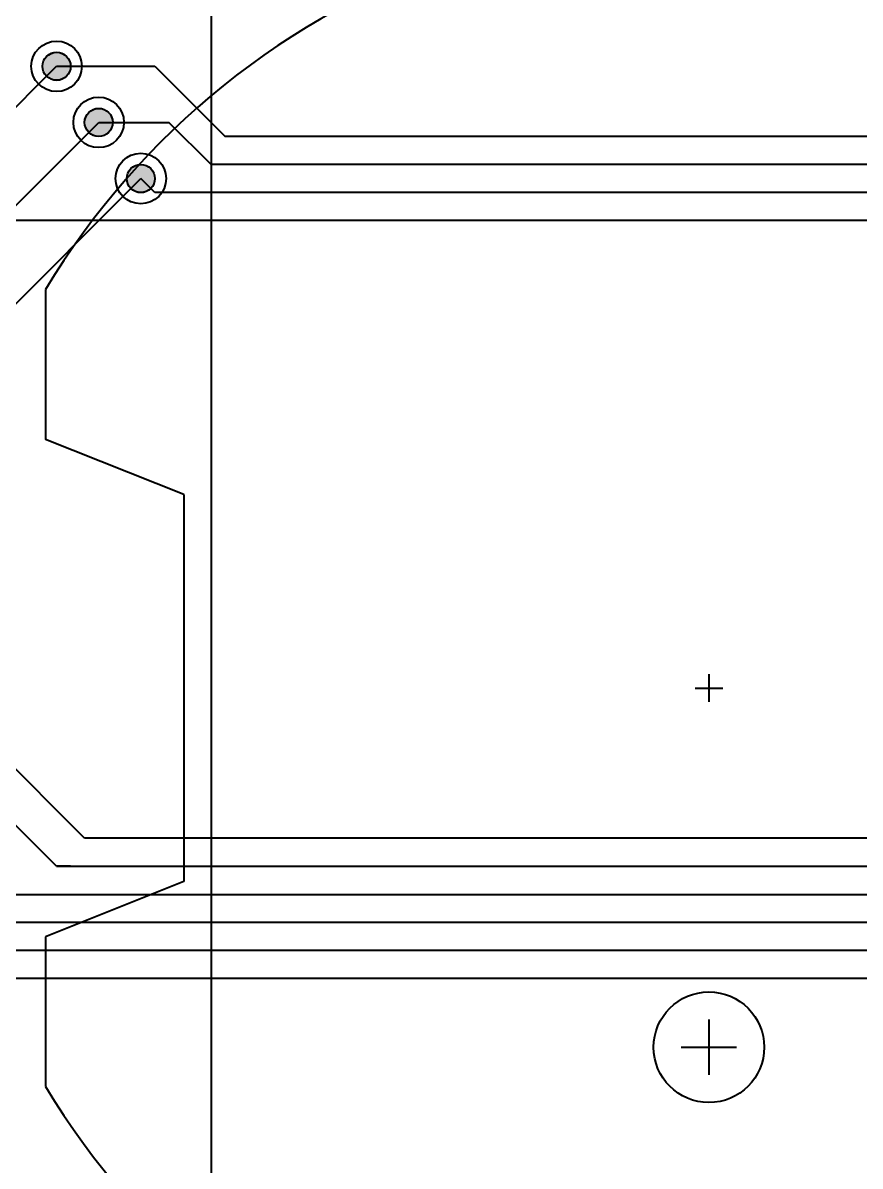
# Model space of a CAD drawing. Header units: millimetres. Extents: x 2 to 157, y 2 to 78.
# Drawn here: x 11.89 to 27.03, y 18.82 to 39.51 of the extents above; entities that cross this region are included whole.
import ezdxf

# ---------------------------------------------------------------- set-up
doc = ezdxf.new("R2010")
doc.units = ezdxf.units.MM
for name, color, linetype in [('bottom_copper', 7, 'Continuous'), ('drill_plated', 7, 'Continuous'), ('top_copper', 7, 'Continuous'), ('top_silk', 7, 'Continuous')]:
    doc.layers.add(name, color=color, linetype=linetype)

msp = doc.modelspace()

# ---------------------------------------------------------------- hatches: boundary and pattern name
at = {"layer": 'bottom_copper', "lineweight": 40}
for points in [[(12.746, 38.672), (12.731, 38.624), (12.708, 38.58), (12.676, 38.542), (12.638, 38.51), (12.594, 38.487), (12.546, 38.472), (12.497, 38.468), (12.447, 38.472), (12.4, 38.487), (12.356, 38.51), (12.317, 38.542), (12.286, 38.58), (12.262, 38.624), (12.248, 38.672), (12.243, 38.721), (12.248, 38.771), (12.262, 38.819), (12.286, 38.863), (12.317, 38.901), (12.356, 38.933), (12.4, 38.956), (12.447, 38.971), (12.497, 38.975), (12.546, 38.971), (12.594, 38.956), (12.638, 38.933), (12.676, 38.901), (12.708, 38.863), (12.731, 38.819), (12.746, 38.771), (12.751, 38.721), (12.746, 38.672)], [(13.508, 37.656), (13.493, 37.608), (13.47, 37.564), (13.438, 37.526), (13.4, 37.494), (13.356, 37.471), (13.308, 37.456), (13.259, 37.452), (13.209, 37.456), (13.162, 37.471), (13.118, 37.494), (13.079, 37.526), (13.048, 37.564), (13.024, 37.608), (13.01, 37.656), (13.005, 37.706), (13.01, 37.755), (13.024, 37.803), (13.048, 37.847), (13.079, 37.885), (13.118, 37.917), (13.162, 37.94), (13.209, 37.955), (13.259, 37.959), (13.308, 37.955), (13.356, 37.94), (13.4, 37.917), (13.438, 37.885), (13.47, 37.847), (13.493, 37.803), (13.508, 37.755), (13.513, 37.706), (13.508, 37.656)], [(14.27, 36.64), (14.255, 36.592), (14.232, 36.548), (14.2, 36.51), (14.162, 36.478), (14.118, 36.455), (14.07, 36.44), (14.021, 36.435), (13.971, 36.44), (13.924, 36.455), (13.88, 36.478), (13.841, 36.51), (13.81, 36.548), (13.786, 36.592), (13.772, 36.64), (13.767, 36.69), (13.772, 36.739), (13.786, 36.787), (13.81, 36.831), (13.841, 36.869), (13.88, 36.901), (13.924, 36.924), (13.971, 36.939), (14.021, 36.944), (14.07, 36.939), (14.118, 36.924), (14.162, 36.901), (14.2, 36.869), (14.232, 36.831), (14.255, 36.787), (14.27, 36.739), (14.275, 36.69), (14.27, 36.64)]]:
    msp.add_hatch(color=7, dxfattribs=at).paths.add_polyline_path(points, flags=0)
at = {"layer": 'drill_plated', "lineweight": 40}
for points in [[(12.746, 38.672), (12.731, 38.624), (12.708, 38.58), (12.676, 38.542), (12.638, 38.51), (12.594, 38.487), (12.546, 38.472), (12.497, 38.468), (12.447, 38.472), (12.4, 38.487), (12.356, 38.51), (12.317, 38.542), (12.286, 38.58), (12.262, 38.624), (12.248, 38.672), (12.243, 38.721), (12.248, 38.771), (12.262, 38.819), (12.286, 38.863), (12.317, 38.901), (12.356, 38.933), (12.4, 38.956), (12.447, 38.971), (12.497, 38.975), (12.546, 38.971), (12.594, 38.956), (12.638, 38.933), (12.676, 38.901), (12.708, 38.863), (12.731, 38.819), (12.746, 38.771), (12.751, 38.721), (12.746, 38.672)], [(13.508, 37.656), (13.493, 37.608), (13.47, 37.564), (13.438, 37.526), (13.4, 37.494), (13.356, 37.471), (13.308, 37.456), (13.259, 37.452), (13.209, 37.456), (13.162, 37.471), (13.118, 37.494), (13.079, 37.526), (13.048, 37.564), (13.024, 37.608), (13.01, 37.656), (13.005, 37.706), (13.01, 37.755), (13.024, 37.803), (13.048, 37.847), (13.079, 37.885), (13.118, 37.917), (13.162, 37.94), (13.209, 37.955), (13.259, 37.959), (13.308, 37.955), (13.356, 37.94), (13.4, 37.917), (13.438, 37.885), (13.47, 37.847), (13.493, 37.803), (13.508, 37.755), (13.513, 37.706), (13.508, 37.656)], [(14.27, 36.64), (14.255, 36.592), (14.232, 36.548), (14.2, 36.51), (14.162, 36.478), (14.118, 36.455), (14.07, 36.44), (14.021, 36.435), (13.971, 36.44), (13.924, 36.455), (13.88, 36.478), (13.841, 36.51), (13.81, 36.548), (13.786, 36.592), (13.772, 36.64), (13.767, 36.69), (13.772, 36.739), (13.786, 36.787), (13.81, 36.831), (13.841, 36.869), (13.88, 36.901), (13.924, 36.924), (13.971, 36.939), (14.021, 36.944), (14.07, 36.939), (14.118, 36.924), (14.162, 36.901), (14.2, 36.869), (14.232, 36.831), (14.255, 36.787), (14.27, 36.739), (14.275, 36.69), (14.27, 36.64)]]:
    msp.add_hatch(color=7, dxfattribs=at).paths.add_polyline_path(points, flags=0)
at = {"layer": 'top_copper', "lineweight": 40}
for points in [[(12.746, 38.672), (12.731, 38.624), (12.708, 38.58), (12.676, 38.542), (12.638, 38.51), (12.594, 38.487), (12.546, 38.472), (12.497, 38.468), (12.447, 38.472), (12.4, 38.487), (12.356, 38.51), (12.317, 38.542), (12.286, 38.58), (12.262, 38.624), (12.248, 38.672), (12.243, 38.721), (12.248, 38.771), (12.262, 38.819), (12.286, 38.863), (12.317, 38.901), (12.356, 38.933), (12.4, 38.956), (12.447, 38.971), (12.497, 38.975), (12.546, 38.971), (12.594, 38.956), (12.638, 38.933), (12.676, 38.901), (12.708, 38.863), (12.731, 38.819), (12.746, 38.771), (12.751, 38.721), (12.746, 38.672)], [(13.508, 37.656), (13.493, 37.608), (13.47, 37.564), (13.438, 37.526), (13.4, 37.494), (13.356, 37.471), (13.308, 37.456), (13.259, 37.452), (13.209, 37.456), (13.162, 37.471), (13.118, 37.494), (13.079, 37.526), (13.048, 37.564), (13.024, 37.608), (13.01, 37.656), (13.005, 37.706), (13.01, 37.755), (13.024, 37.803), (13.048, 37.847), (13.079, 37.885), (13.118, 37.917), (13.162, 37.94), (13.209, 37.955), (13.259, 37.959), (13.308, 37.955), (13.356, 37.94), (13.4, 37.917), (13.438, 37.885), (13.47, 37.847), (13.493, 37.803), (13.508, 37.755), (13.513, 37.706), (13.508, 37.656)], [(14.27, 36.64), (14.255, 36.592), (14.232, 36.548), (14.2, 36.51), (14.162, 36.478), (14.118, 36.455), (14.07, 36.44), (14.021, 36.435), (13.971, 36.44), (13.924, 36.455), (13.88, 36.478), (13.841, 36.51), (13.81, 36.548), (13.786, 36.592), (13.772, 36.64), (13.767, 36.69), (13.772, 36.739), (13.786, 36.787), (13.81, 36.831), (13.841, 36.869), (13.88, 36.901), (13.924, 36.924), (13.971, 36.939), (14.021, 36.944), (14.07, 36.939), (14.118, 36.924), (14.162, 36.901), (14.2, 36.869), (14.232, 36.831), (14.255, 36.787), (14.27, 36.739), (14.275, 36.69), (14.27, 36.64)]]:
    msp.add_hatch(color=7, dxfattribs=at).paths.add_polyline_path(points, flags=0)

# ---------------------------------------------------------------- linework, layer by layer
at = {"layer": 'bottom_copper', "color": 7, "lineweight": 40}
for p, q in [((15.291, 50.406), (15.291, 14.591)), ((10.211, 36.435), (12.497, 38.721)), ((10.719, 35.166), (13.259, 37.706)), ((11.227, 33.895), (14.021, 36.69))]:
    msp.add_line(p, q, dxfattribs=at)
for points in [[(12.746, 38.672), (12.731, 38.624), (12.708, 38.58), (12.676, 38.542), (12.638, 38.51), (12.594, 38.487), (12.546, 38.472), (12.497, 38.468), (12.447, 38.472), (12.4, 38.487), (12.356, 38.51), (12.317, 38.542), (12.286, 38.58), (12.262, 38.624), (12.248, 38.672), (12.243, 38.721), (12.248, 38.771), (12.262, 38.819), (12.286, 38.863), (12.317, 38.901), (12.356, 38.933), (12.4, 38.956), (12.447, 38.971), (12.497, 38.975), (12.546, 38.971), (12.594, 38.956), (12.638, 38.933), (12.676, 38.901), (12.708, 38.863), (12.731, 38.819), (12.746, 38.771), (12.751, 38.721), (12.746, 38.672)], [(13.508, 37.656), (13.493, 37.608), (13.47, 37.564), (13.438, 37.526), (13.4, 37.494), (13.356, 37.471), (13.308, 37.456), (13.259, 37.452), (13.209, 37.456), (13.162, 37.471), (13.118, 37.494), (13.079, 37.526), (13.048, 37.564), (13.024, 37.608), (13.01, 37.656), (13.005, 37.706), (13.01, 37.755), (13.024, 37.803), (13.048, 37.847), (13.079, 37.885), (13.118, 37.917), (13.162, 37.94), (13.209, 37.955), (13.259, 37.959), (13.308, 37.955), (13.356, 37.94), (13.4, 37.917), (13.438, 37.885), (13.47, 37.847), (13.493, 37.803), (13.508, 37.755), (13.513, 37.706), (13.508, 37.656)], [(14.27, 36.64), (14.255, 36.592), (14.232, 36.548), (14.2, 36.51), (14.162, 36.478), (14.118, 36.455), (14.07, 36.44), (14.021, 36.435), (13.971, 36.44), (13.924, 36.455), (13.88, 36.478), (13.841, 36.51), (13.81, 36.548), (13.786, 36.592), (13.772, 36.64), (13.767, 36.69), (13.772, 36.739), (13.786, 36.787), (13.81, 36.831), (13.841, 36.869), (13.88, 36.901), (13.924, 36.924), (13.971, 36.939), (14.021, 36.944), (14.07, 36.939), (14.118, 36.924), (14.162, 36.901), (14.2, 36.869), (14.232, 36.831), (14.255, 36.787), (14.27, 36.739), (14.275, 36.69), (14.27, 36.64)]]:
    msp.add_lwpolyline(points, close=True, dxfattribs=at)
for centre, major_axis in [((12.497, 38.721), (0.457, 0)), ((12.497, 38.721), (0.254, 0)), ((13.259, 37.706), (0.457, 0)), ((13.259, 37.706), (0.254, 0)), ((14.021, 36.69), (0.457, 0)), ((14.021, 36.69), (0.254, 0))]:
    msp.add_ellipse(centre, major_axis=major_axis, ratio=1, dxfattribs=at)
at = {"layer": 'drill_plated', "color": 7, "lineweight": 40}
for points in [[(12.746, 38.672), (12.731, 38.624), (12.708, 38.58), (12.676, 38.542), (12.638, 38.51), (12.594, 38.487), (12.546, 38.472), (12.497, 38.468), (12.447, 38.472), (12.4, 38.487), (12.356, 38.51), (12.317, 38.542), (12.286, 38.58), (12.262, 38.624), (12.248, 38.672), (12.243, 38.721), (12.248, 38.771), (12.262, 38.819), (12.286, 38.863), (12.317, 38.901), (12.356, 38.933), (12.4, 38.956), (12.447, 38.971), (12.497, 38.975), (12.546, 38.971), (12.594, 38.956), (12.638, 38.933), (12.676, 38.901), (12.708, 38.863), (12.731, 38.819), (12.746, 38.771), (12.751, 38.721), (12.746, 38.672)], [(13.508, 37.656), (13.493, 37.608), (13.47, 37.564), (13.438, 37.526), (13.4, 37.494), (13.356, 37.471), (13.308, 37.456), (13.259, 37.452), (13.209, 37.456), (13.162, 37.471), (13.118, 37.494), (13.079, 37.526), (13.048, 37.564), (13.024, 37.608), (13.01, 37.656), (13.005, 37.706), (13.01, 37.755), (13.024, 37.803), (13.048, 37.847), (13.079, 37.885), (13.118, 37.917), (13.162, 37.94), (13.209, 37.955), (13.259, 37.959), (13.308, 37.955), (13.356, 37.94), (13.4, 37.917), (13.438, 37.885), (13.47, 37.847), (13.493, 37.803), (13.508, 37.755), (13.513, 37.706), (13.508, 37.656)], [(14.27, 36.64), (14.255, 36.592), (14.232, 36.548), (14.2, 36.51), (14.162, 36.478), (14.118, 36.455), (14.07, 36.44), (14.021, 36.435), (13.971, 36.44), (13.924, 36.455), (13.88, 36.478), (13.841, 36.51), (13.81, 36.548), (13.786, 36.592), (13.772, 36.64), (13.767, 36.69), (13.772, 36.739), (13.786, 36.787), (13.81, 36.831), (13.841, 36.869), (13.88, 36.901), (13.924, 36.924), (13.971, 36.939), (14.021, 36.944), (14.07, 36.939), (14.118, 36.924), (14.162, 36.901), (14.2, 36.869), (14.232, 36.831), (14.255, 36.787), (14.27, 36.739), (14.275, 36.69), (14.27, 36.64)]]:
    msp.add_lwpolyline(points, close=True, dxfattribs=at)
for centre in [(12.497, 38.721), (13.259, 37.706), (14.021, 36.69)]:
    msp.add_ellipse(centre, major_axis=(0.254, 0), ratio=1, dxfattribs=at)
at = {"layer": 'top_copper', "color": 7, "lineweight": 40}
for p, q in [((12.497, 38.721), (14.275, 38.721)), ((14.275, 38.721), (15.545, 37.452)), ((13.259, 37.706), (14.529, 37.706)), ((15.291, 36.944), (14.529, 37.706)), ((50.597, 37.452), (15.545, 37.452)), ((51.495, 36.944), (15.291, 36.944)), ((14.275, 36.435), (14.021, 36.69)), ((53.527, 36.435), (14.275, 36.435)), ((55.559, 35.928), (10.973, 35.928)), ((12.497, 24.244), (9.703, 27.038)), ((13.005, 24.752), (10.973, 26.784)), ((39.929, 24.752), (13.005, 24.752)), ((12.751, 24.244), (12.497, 24.244)), ((12.497, 24.244), (42.439, 24.244)), ((11.735, 23.735), (40.945, 23.735)), ((37.897, 23.227), (10.973, 23.227)), ((37.643, 22.72), (10.719, 22.72)), ((37.389, 22.212), (11.227, 22.212))]:
    msp.add_line(p, q, dxfattribs=at)
for points in [[(12.746, 38.672), (12.731, 38.624), (12.708, 38.58), (12.676, 38.542), (12.638, 38.51), (12.594, 38.487), (12.546, 38.472), (12.497, 38.468), (12.447, 38.472), (12.4, 38.487), (12.356, 38.51), (12.317, 38.542), (12.286, 38.58), (12.262, 38.624), (12.248, 38.672), (12.243, 38.721), (12.248, 38.771), (12.262, 38.819), (12.286, 38.863), (12.317, 38.901), (12.356, 38.933), (12.4, 38.956), (12.447, 38.971), (12.497, 38.975), (12.546, 38.971), (12.594, 38.956), (12.638, 38.933), (12.676, 38.901), (12.708, 38.863), (12.731, 38.819), (12.746, 38.771), (12.751, 38.721), (12.746, 38.672)], [(13.508, 37.656), (13.493, 37.608), (13.47, 37.564), (13.438, 37.526), (13.4, 37.494), (13.356, 37.471), (13.308, 37.456), (13.259, 37.452), (13.209, 37.456), (13.162, 37.471), (13.118, 37.494), (13.079, 37.526), (13.048, 37.564), (13.024, 37.608), (13.01, 37.656), (13.005, 37.706), (13.01, 37.755), (13.024, 37.803), (13.048, 37.847), (13.079, 37.885), (13.118, 37.917), (13.162, 37.94), (13.209, 37.955), (13.259, 37.959), (13.308, 37.955), (13.356, 37.94), (13.4, 37.917), (13.438, 37.885), (13.47, 37.847), (13.493, 37.803), (13.508, 37.755), (13.513, 37.706), (13.508, 37.656)], [(14.27, 36.64), (14.255, 36.592), (14.232, 36.548), (14.2, 36.51), (14.162, 36.478), (14.118, 36.455), (14.07, 36.44), (14.021, 36.435), (13.971, 36.44), (13.924, 36.455), (13.88, 36.478), (13.841, 36.51), (13.81, 36.548), (13.786, 36.592), (13.772, 36.64), (13.767, 36.69), (13.772, 36.739), (13.786, 36.787), (13.81, 36.831), (13.841, 36.869), (13.88, 36.901), (13.924, 36.924), (13.971, 36.939), (14.021, 36.944), (14.07, 36.939), (14.118, 36.924), (14.162, 36.901), (14.2, 36.869), (14.232, 36.831), (14.255, 36.787), (14.27, 36.739), (14.275, 36.69), (14.27, 36.64)]]:
    msp.add_lwpolyline(points, close=True, dxfattribs=at)
for centre, major_axis in [((12.497, 38.721), (0.457, 0)), ((12.497, 38.721), (0.254, 0)), ((13.259, 37.706), (0.457, 0)), ((13.259, 37.706), (0.254, 0)), ((14.021, 36.69), (0.457, 0)), ((14.021, 36.69), (0.254, 0))]:
    msp.add_ellipse(centre, major_axis=major_axis, ratio=1, dxfattribs=at)
at = {"layer": 'top_silk', "color": 7, "lineweight": 40}
for p, q in [((12.298, 34.681), (12.298, 31.97)), ((14.798, 30.97), (12.298, 31.97)), ((14.798, 30.97), (14.798, 23.97)), ((24.298, 27.72), (24.298, 27.22)), ((24.048, 27.47), (24.548, 27.47)), ((14.798, 23.97), (12.298, 22.97)), ((12.298, 22.97), (12.298, 20.259)), ((24.298, 21.47), (24.298, 20.47)), ((23.798, 20.97), (24.798, 20.97))]:
    msp.add_line(p, q, dxfattribs=at)
for start_param, end_param in [(1.898034, 2.600493), (3.682692, 4.385151)]:
    msp.add_ellipse((24.298, 27.47), major_axis=(14, 0), ratio=1, start_param=start_param, end_param=end_param, dxfattribs=at)
msp.add_ellipse((24.298, 20.97), major_axis=(1, 0), ratio=1, dxfattribs=at)

doc.saveas('drawing.dxf')
